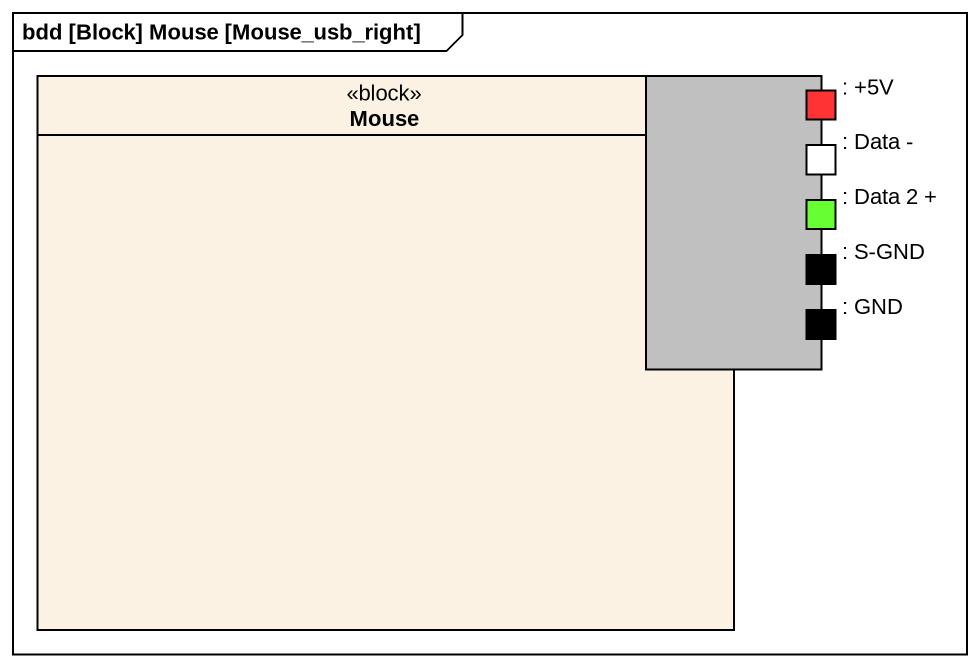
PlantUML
@startuml
mainframe bdd [Block] Mouse [Mouse_usb_right]
rectangle Mouse <<block>> {
  port " " as port1 #C0C0C0
}
rectangle ": Data -" as Data #FFFFFF
rectangle ": +5V" as p5V #FF3333
rectangle ": Data 2 +" as Data_2 #66FF33
rectangle ": S-GND" as S_GND #000000
rectangle ": GND" as GND #000000
@enduml
